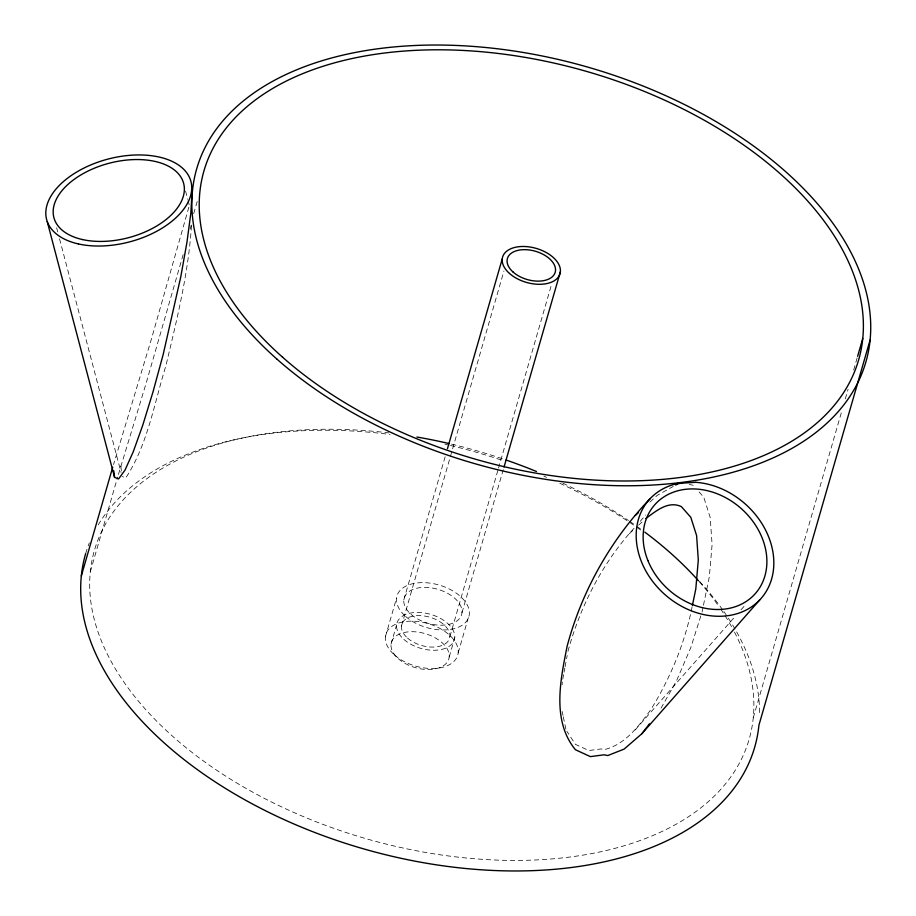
<?xml version="1.0" encoding="UTF-8"?>
<svg xmlns="http://www.w3.org/2000/svg" width="916" height="916" viewBox="0 0 916 916"><rect width="100%" height="100%" fill="white"/><g stroke="black" fill="none" stroke-linecap="round" stroke-linejoin="round"><path stroke-width="0.69" stroke-dasharray="4.58 3.44" d="M562.184 684.79L562.252 681.962M191.467 225.611C188.467 273.174 176.88 319.718 165.853 365.931C154.174 403.521 147.716 444.581 125.767 477.877L122.126 476.538M562.768 679.18L563.798 673.603M564.061 672.218L564.84 668.039M565.103 666.642L567.176 655.501M692.118 606.781C684.882 643.043 670.478 677.726 651.127 709.179C638.933 725.815 625.617 744.319 604.491 749.597L601.182 748.922L588.862 750.548L575.397 744.342L566.867 731.289M702.068 611.991L703.179 606.587M703.454 605.236L709.327 576.885L712.098 544.654L710.198 517.483L703.763 497.239L698.484 491.262M188.868 207.176L151.346 339.309L113.55 464.515M190.139 229.011L191.215 225.004M183.154 254.648L145.793 384.376L118.049 475.713M90.306 571.824L117.649 477.076M193.7 213.6L197.913 199.024M385.373 636.815L396.502 598.285M391.029 644.2L396.594 624.941M403.819 599.9L445.485 455.561M401.471 626.017L503.937 271.033M449.87 636.677L498.132 469.461M498.533 468.087L551.547 284.429M449.195 657.012L454.76 637.754M461.985 612.712L503.64 468.374M458.183 652.845L469.301 614.327M753.261 717.835L842.148 409.887M845.319 398.884L848.09 389.266M853.655 370.018L857.216 357.641M700.809 615.941L690.813 647.578L676.34 681.206L659.635 710.598M567.954 651.333C580.572 605.201 603.106 561.657 635.681 526.46M640.25 521.261L645.734 515.032M635.12 729.995L735.308 616.262M740.987 609.827L745.704 604.457M649.913 502.071L657.219 495.373L673.249 486.43M629.269 533.719L634.456 528.967M638.601 525.154L643.776 520.403M689.21 484.461L693.217 485.285M185.559 191.089L187.711 199.276M188.078 200.638L189.154 204.726M56.632 227.763L57.719 231.908M59.54 238.824L121.038 472.393M562.172 711.492L563.019 715.476M563.294 716.816L566.099 730.109M120.82 466.095L121.473 471.316M734.46 632.063A340.718 201.703 16.1 0 1 507.888 860.376A340.718 201.703 16.1 0 1 95.104 622.559A340.718 201.703 16.1 0 1 388.762 432.902M451.588 444.157A340.718 201.703 16.1 0 1 503.399 459.099M562.825 483.167A340.718 201.703 16.1 0 1 628.445 520.483M629.635 521.296A340.718 201.703 16.1 0 1 635.567 525.406M636.735 526.242A340.718 201.703 16.1 0 1 642.517 530.421M699.469 581.9A340.718 201.703 16.1 0 1 718.98 606.621M720.697 609.117A340.718 201.703 16.1 0 1 731.689 626.922M85.646 553.653A348.24 206.157 16.1 0 1 89.356 542.845M98.218 524.868A348.24 206.157 16.1 0 1 390.056 434.447M444.936 444.18A348.24 206.157 16.1 0 1 449.058 445.13M450.432 445.462A348.24 206.157 16.1 0 1 503.915 460.908M543.875 476.194A348.24 206.157 16.1 0 1 546.543 477.339M559.768 483.259A348.24 206.157 16.1 0 1 628.525 521.616M629.727 522.429A348.24 206.157 16.1 0 1 635.727 526.528M636.918 527.353A348.24 206.157 16.1 0 1 641.624 530.685M699.572 581.454A348.24 206.157 16.1 0 1 723.113 610.468M723.869 611.556A348.24 206.157 16.1 0 1 759.501 715.705M407.517 638.051A24.869 14.725 16.1 0 0 448.668 640.33A24.869 14.725 16.1 0 0 420.833 615.655A24.869 14.725 16.1 0 0 407.517 638.051M398.288 658.661A29.896 17.702 16.1 0 0 447.741 661.398A29.896 17.702 16.1 0 0 414.307 631.754A29.896 17.702 16.1 0 0 398.288 658.661M394.464 654.917A37.419 22.156 16.1 0 0 456.374 658.341A37.419 22.156 16.1 0 0 414.513 621.231A37.419 22.156 16.1 0 0 394.464 654.917M405.582 616.388A37.419 22.156 16.1 0 0 467.492 619.823A37.419 22.156 16.1 0 0 425.631 582.713A37.419 22.156 16.1 0 0 405.582 616.388M411.078 614.361A29.896 17.702 16.1 0 0 460.53 617.098A29.896 17.702 16.1 0 0 427.085 587.454A29.896 17.702 16.1 0 0 411.078 614.361M403.853 639.402A29.896 17.702 16.1 0 0 453.305 642.139A29.896 17.702 16.1 0 0 419.86 612.495A29.896 17.702 16.1 0 0 403.853 639.402"/><path stroke-width="1.37" d="M192.051 192.326L190.814 213.256L186.979 242.076L180.784 276.815L163.208 354.377L153.006 391.899L142.781 425.15L133.221 451.84L124.977 470.171L118.622 478.885L114.58 477.385L47.231 221.603M692.404 605.419L695.805 588.942L698.301 559.962L696.595 535.539L690.801 517.322L681.321 506.582C668.073 500.434 655.936 511.208 645.849 518.502M81.318 575.992L112.737 467.137M447.466 448.691L502.22 258.988M504.04 467L560.386 271.8M857.616 356.267L862.78 338.393M870.097 340.008L758.917 725.22A348.24 206.157 16.1 0 1 380.804 853.529A348.24 206.157 16.1 0 1 85.646 553.653M650.28 498.499C610.663 539.856 581.843 590.9 567.119 646.272C560.443 679.901 551.672 720.674 575.397 749.723L590.385 756.627L604.102 754.807L607.766 755.551L624.139 749.093L641.83 733.762L649.455 723.835M641.83 733.762L759.742 599.911M635.315 515.479L638.452 512.605M675.722 485.056L678.183 483.682L682.523 483.11M113.779 470.939L114.58 477.385M416.895 437.024A340.718 201.703 16.1 0 1 448.863 443.504M506.067 460.015A340.718 201.703 16.1 0 1 536.478 471.511M644.807 532.116A340.718 201.703 16.1 0 1 698.519 580.836M695.828 482.32L678.481 483.35A74.62 60.548 41.4 0 0 658.661 588.507A74.62 60.548 41.4 0 0 770.711 581.855A74.62 60.548 41.4 0 0 695.828 482.32M282.586 357.217A340.718 201.703 16.1 0 0 846.235 388.418A340.718 201.703 16.1 0 0 465.076 50.552A340.718 201.703 16.1 0 0 282.586 357.217M647.91 560.581A67.097 54.445 41.4 0 0 754.212 594.805A67.097 54.445 41.4 0 0 712.911 492.236A67.097 54.445 41.4 0 0 647.91 560.581M277.09 359.255A348.24 206.157 16.1 0 0 853.197 391.132A348.24 206.157 16.1 0 0 463.611 45.8A348.24 206.157 16.1 0 0 277.09 359.255M513.143 272.098A24.869 14.725 16.1 0 0 554.295 274.376A24.869 14.725 16.1 0 0 526.46 249.713A24.869 14.725 16.1 0 0 513.143 272.098M509.479 273.449A29.896 17.702 16.1 0 0 558.932 276.185A29.896 17.702 16.1 0 0 525.486 246.541A29.896 17.702 16.1 0 0 509.479 273.449M78.478 243.954A74.62 42.789 -14.8 0 0 191.593 190.574A74.62 42.789 -14.8 0 0 86.161 166.998A74.62 42.789 -14.8 0 0 78.478 243.954M82.543 239.568A67.097 38.472 -14.8 0 0 184.242 191.581A67.097 38.472 -14.8 0 0 89.447 170.376A67.097 38.472 -14.8 0 0 82.543 239.568"/></g></svg>
